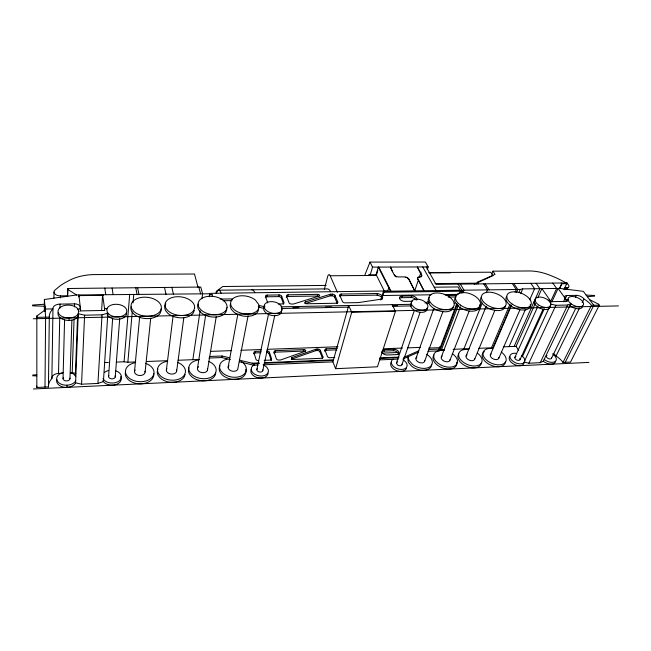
<?xml version="1.0" encoding="UTF-8"?>
<svg xmlns="http://www.w3.org/2000/svg" width="651" height="651" viewBox="0 0 651 651"><rect width="100%" height="100%" fill="white"/><g stroke="black" fill="none" stroke-linecap="round" stroke-linejoin="round"><path stroke-width="0.98" d="M62.431 373.275L58.525 373.446A6.998 4.671 -1 0 0 54.293 374.61L53.634 375.049A6.998 4.671 -1 0 0 51.885 378.508A21.483 14.517 -0.7 0 0 48.443 386.93L36.838 387.475L36.838 316.004L45.122 309.949M44.325 310.584L44.414 299.493L76.476 294.984L209.76 293.772L209.655 296.49M44.675 311.276L44.724 305.213M44.838 311.316L44.878 306.263L32.591 305.832L32.55 305.059L44.732 304.204M45.049 311.072L45.065 309.054L52.967 308.908A7.462 4.573 1.3 0 1 54.822 305.563L55.53 305.148A7.462 4.573 1.3 0 1 60.03 304.107L74.596 303.862A5.338 3.279 2 0 1 80.252 307.036L80.171 309.062M44.992 387.093L45.619 317.167L44.414 299.493M48.443 386.93L49.305 317.094A22.915 14.241 1.6 0 1 52.967 308.908L51.885 378.508M53.919 298.134L54.017 292.079M58.525 373.446L59.746 317.167M59.941 308.126L60.03 304.107M60.429 297.898L60.478 295.88A6.119 3.67 1.8 0 1 54.896 293.992A6.119 3.67 1.8 0 1 54.896 290.2L59.607 286.212A64.303 40.093 3.6 0 1 67.476 281.419A42.535 26.04 3.3 0 1 93.337 274.592L194.494 274.006L198.01 287.319M63.041 378.475L64.579 319.804M201.859 298.85L202.599 293.87L200.777 287.05L67.769 288.499L67.558 295.782L60.478 295.88M67.655 296.53L67.769 288.499M67.012 387.369L67.086 385.197M69.047 320.422L69.12 317.965M69.966 378.727L71.895 320.186M431.58 364.21L431.54 365.52A12.524 7.861 20.1 0 1 423.891 370.297A12.524 7.861 20.1 0 1 411.904 366.423L408.283 362.184L407.738 357.847A12.524 7.861 20.1 0 1 408.283 356.593M75.809 373.682A5.005 3.345 -0.2 0 0 72.196 372.86L74.068 319.08M74.491 306.906L74.596 303.862M75.321 375.887L77.567 316.492M75.606 382.845L78.258 313.725L84.606 315.19L102.044 314.824L107.879 313.123L103.419 381.559L97.927 383.431L81.554 384.196L75.606 382.845L75.191 383.667A9.789 6.567 -0.7 0 1 63.196 387.044A9.789 6.567 -0.7 0 1 56.849 379.5M78.828 296.97L78.909 294.952L80.691 310.901L104.811 310.437L102.581 294.634L101.621 310.673M80.39 310.991L80.472 308.965L77.851 309.013M416.917 357.171A4.581 2.864 20.1 0 0 416.73 360.752L417.519 361.484A4.581 2.864 20.1 0 0 421.881 362.892A4.581 2.864 20.1 0 0 424.672 361.175L424.704 360.402M81.554 384.196L84.606 315.19M97.927 383.431L102.044 314.824M104.42 310.527L104.542 308.517L107.106 308.468M408.307 357.423L408.958 360.263L412.588 364.503A12.54 7.853 20.1 0 0 424.598 368.385A12.54 7.853 20.1 0 0 432.256 363.616L432.321 361.5A12.54 7.853 20.1 0 0 426.633 354.25M108.619 376.132L112.647 318.502M115.251 377.019L119.711 318.502M414.321 310.617L396.483 362.9L397.411 364.861A2.873 1.823 19.2 0 0 400.479 365.716A2.873 1.823 19.2 0 0 401.976 364.169M116.252 362.094L124.081 361.793L129.712 294.268M124.081 361.793L127.865 362.241L132.251 311.919M133.04 302.853L133.74 294.805M134.505 371.688L139.688 316.655M145.1 372.112L150.715 318.274M166.347 370.313L173.093 316.052M176.714 370.736L183.842 317.672M192.851 359.686L200.093 310.82M197.513 368.149L205.757 314.531M209.296 296.75L209.76 293.772M212.153 296.205L212.421 294.464L209.964 294.504M216.091 293.145L216.384 291.314L222.715 286.521L326.159 285.407M207.482 370.232L216.23 316.76M208.89 358.05L221.788 357.545L222.064 355.999L229.819 357.863M228.143 367.188L237.81 314.311M248.088 315.825L237.705 369.386A4.948 3.345 9.7 0 1 234.002 371.273A4.948 3.345 9.7 0 1 229.339 369.752L228.631 368.954A4.948 3.345 9.7 0 1 228.981 365.618M253.662 353.851A2.075 1.375 11.1 0 1 255.249 352.915L255.558 351.394L261.279 351.182M265.307 297.369A2.189 1.335 11.7 0 1 266.788 296.799L267.138 295.106L279.108 294.936A2.181 1.326 12.3 0 1 281.696 296.278L283.966 302.487A2.197 1.343 12.4 0 1 282.379 303.927L278.343 304.001M239.283 361.736L253.866 365.235L254.183 363.706L259.253 363.494M256.852 369.573L268.505 314.23M283.592 304.172L281.33 297.963A2.173 1.326 12.3 0 0 278.75 296.62L279.108 294.936M257.324 368.596A3.035 2.051 11.4 0 0 258.585 371.729A3.035 2.051 11.4 0 0 262.727 370.924L274.812 315.165M269.107 353.81L269.441 352.289A2.067 1.367 11.8 0 0 266.991 350.97L266.666 352.484A2.067 1.367 11.8 0 1 269.107 353.81L271.166 360.125A2.083 1.383 12 0 1 271.215 360.312M281.33 297.963L281.696 296.278M271.166 360.125L271.508 358.603L269.441 352.289M273.737 353.094A2.059 1.359 12.3 0 1 275.275 352.167L275.617 350.653L303.96 349.603A1.416 0.928 14 0 1 305.409 350.124A1.416 0.928 14 0 1 305.555 351.166L280.614 359.97L278.774 360.044A2.075 1.375 12.5 0 1 276.301 358.709L274.104 352.118A2.059 1.351 12.3 0 1 275.617 350.653M286.228 297.198A2.165 1.318 12.7 0 1 287.766 296.482L288.141 294.805L317.794 294.374A1.489 0.895 14.1 0 1 319.324 294.919A1.489 0.895 14.1 0 1 319.495 295.936L293.536 304.009L291.607 304.05A2.189 1.335 12.9 0 1 288.995 302.691L286.578 296.205A2.165 1.318 12.7 0 1 288.141 294.805M291.355 359.262L292.047 357.57L316.174 349.148L317.94 349.082A2.018 1.31 14.7 0 1 320.373 350.376L322.88 356.829L322.481 358.319L319.975 351.865L320.373 350.376M337.291 303.48L337.731 301.828L334.98 295.481A2.124 1.269 14.8 0 0 332.409 294.162L330.562 294.195L305.474 301.909L305.067 303.586L330.13 295.839L331.969 295.814A2.124 1.269 14.8 0 1 334.541 297.125L337.291 303.48A2.14 1.294 15 0 1 337.348 303.659M268.017 373.202L267.642 374.699A8.707 5.892 11.4 0 1 256.811 377.458A8.707 5.892 11.4 0 1 251.213 369.337M275.275 352.167L303.586 351.101L303.96 349.603M287.766 296.482L317.379 296.034L317.794 294.374M324.336 289.508L327.608 276.699A5.452 1.831 89.5 0 1 330.171 275.764L376.555 275.446L384.619 291.64M291.681 359.083L315.784 350.637L316.174 349.148M330.13 295.839L330.562 294.195M315.784 350.637L317.542 350.572L317.94 349.082M331.969 295.814L332.409 294.162M334.541 297.125L334.98 295.481M324.524 351.166A2.01 1.302 15.2 0 1 325.948 350.254L326.346 348.773L337.283 348.366M339.521 296.091A2.116 1.261 15.2 0 1 340.75 295.684L341.197 294.04L377.531 293.511L380.534 294.48A4.647 2.734 16.8 0 1 382.65 297.662L381.893 298.728L380.347 299.297L358.319 302.601L345.087 302.845A2.132 1.278 15.4 0 1 342.483 301.519L339.798 295.408A2.116 1.261 15.2 0 1 341.197 294.04M335.615 368.694L332.897 361.875L348.724 305.514L351.711 312.236L335.615 368.694L377.442 366.798L395.458 311.268L392.162 304.676M258.585 309.201L257.942 311.447A14.346 8.919 10.5 0 1 247.323 316.353A14.346 8.919 10.5 0 1 233.742 311.951L231.658 309.746A14.346 8.919 10.5 0 1 230.625 303.472M376.555 275.446L376.034 274.771L370.273 274.812L372.518 267.113L370.012 262.093L425.38 262.027L428.179 266.926L427.251 269.66M376.034 274.771L378.312 267.097L390.494 291.184M376.368 275.267L377.808 270.425M340.75 295.684L377.035 295.131L377.531 293.511M380.762 300.013L381.958 296.14M459.948 290.248L383.455 291.282L382.454 294.529L382.943 295.521L431.19 294.781M381.844 299.069L382.446 297.133M382.943 295.521L383.944 292.275L383.455 291.282M388.753 287.734L387.744 290.964L210.599 293.341M392.553 271.825L390.421 267.056L394.368 275.292A3.377 1.904 17.3 0 0 394.539 275.568M215.774 373.121L215.025 375.464A13.761 9.35 7.7 0 1 204.455 380.794A13.761 9.35 7.7 0 1 191.524 376.538L189.628 374.301A13.761 9.35 7.7 0 1 188.961 367.807M381.689 352.541A3.963 2.514 18.3 0 1 384.22 351.084L384.692 349.628L393.765 349.286A3.955 2.49 18.7 0 1 398.648 351.809A3.955 2.49 18.7 0 1 396.304 354.624L387.19 354.998A3.971 2.506 18.3 0 1 383.398 353.778A3.971 2.506 18.3 0 1 382.161 351.084M399.34 298.516A4.166 2.433 17.9 0 1 401.626 297.702L402.147 296.099L411.595 295.945A4.158 2.409 18.3 0 1 416.949 299.834M414.532 290.436L408.738 278.954A3.393 1.912 17.7 0 0 404.54 276.887L398.689 276.927A3.377 1.904 17.3 0 1 394.498 274.868M384.22 351.084L393.285 350.734L393.765 349.286M401.626 297.702L411.066 297.548L411.595 295.945M417.812 278.872L424.175 291.16L417.812 278.872A3.369 1.888 18.2 0 1 419.716 276.773A3.353 1.872 18.1 0 0 421.604 274.689L417.307 266.967L421.466 275.113A3.353 1.872 18.1 0 1 420.652 277.033M414.947 290.2L418.145 280.687M419.423 276.878L421.018 272.126M419.578 277.196L419.716 276.773M414.988 291.282L408.738 278.954M421.466 275.113L421.604 274.689M401.944 364.658L420.058 312.439M415.973 358.367L433.794 308.582M185.104 374.504L184.249 376.872A14.013 9.529 5.8 0 1 173.231 382.292A14.013 9.529 5.8 0 1 160.17 377.979L158.315 375.708A14.013 9.529 5.8 0 1 157.892 369.125M424.672 361.175L442.965 311.381M438.05 350.905L438.766 349.017M459.63 293.56L460.517 291.2L457.978 286.928L434.184 287.213M456.839 303.464L439.645 349.058L429.009 349.473M457.303 304.432L439.767 350.84L427.902 351.312M461.592 293.072L462.308 291.176L458.101 284.121M441.427 349.782L458.28 305.327M462.934 293.031L464.008 290.191L460.355 284.096M441.305 357.049L460.46 306.841M194.25 310.494L193.371 312.797A14.867 9.293 7.1 0 1 181.767 317.851A14.867 9.293 7.1 0 1 167.885 313.334L165.907 311.064A14.867 9.293 7.1 0 1 165.826 303.887M476.695 284.08L477.427 282.192L495.02 274.348L492.945 271.166L530.41 270.971A34.837 18.285 22.5 0 1 552.536 276.317A53.13 28.302 22.7 0 1 566.516 283.234A4.858 2.482 22.8 0 1 568.315 287.433L564.742 287.913M449.931 360.312L469.143 311.137M364.877 274.958L370.012 262.093M491.839 273.957L492.945 271.166M463.903 348.895L482.253 302.992M486.37 292.681L487.493 289.874L483.701 283.844M466.092 355.999L486.183 306.312M474.652 359.222L494.776 310.56M491.481 347.813L509.977 304.294M515.087 292.258L516.267 289.483L512.304 283.535M511.076 305.197L492.929 347.756L478.436 348.326M516.593 292.242L517.781 289.467L513.81 283.519M490.341 354.966L511.328 305.791M519.026 292.201L520.214 289.426L522.72 288.898L559.705 288.401L583.345 291.355L593.793 305.295L565.239 362.338M426.185 266.934L436.097 284.365L567.07 282.941L566.744 283.698L561.74 283.755L561.195 283.006M520.735 293.511L522.72 288.898M498.837 358.156L519.84 309.99M559.705 288.401L561.74 283.755L559.616 288.352M509.074 346.609L525.276 309.868M529.727 299.761L534.585 288.743L530.858 283.331M514.144 346.413L539.866 288.67L536.107 283.275M518.701 350.539L516.088 346.34L535.342 303.293M537.799 297.8L541.892 288.645L551.006 301.673L567.387 301.356L558.078 288.426L551.779 302.072M514.884 357.375L538.108 305.856M520.027 359.645L543.113 309.103M522.533 356.349L544.342 308.688M550.38 302.097L556.662 288.442L552.821 283.095M524.893 360.247L549.452 307.036M528.864 363.217L555.897 305.286L567.713 305.042L570.903 303.667L543.333 361.191L540.216 362.68L528.864 363.217L524.047 362.086L524.104 362.745A7.942 4.655 23.8 0 1 515.087 364.796A7.942 4.655 23.8 0 1 509.554 356.813M563.929 289.662L567.07 282.941M565.727 289.638L566.549 287.888M567.273 289.296L568.095 287.547M563.416 301.877L565.133 298.223A4.272 2.213 23.3 0 1 566.769 295.53L576.363 295.367A5.9 3.035 23.5 0 1 579.911 296.091L580.627 296.4A5.9 3.035 23.5 0 1 583.947 299.004A18.285 9.521 23.7 0 1 591.442 305.343L599.286 305.181L570.52 362.086L562.985 362.444A17.341 9.952 24.9 0 0 556.044 356.064A5.599 3.182 24.7 0 0 552.968 353.452M565.052 299.167L566.769 295.53M565.483 301.73L566.346 299.908L568.095 299.875M540.216 362.68L567.713 305.042M575.492 297.181L576.363 295.367M551.519 358.229L575.736 308.362M556.044 356.064L579.512 308.061M582.173 302.625L583.947 299.004M562.985 362.444L591.442 305.343M75.687 380.68L75.28 381.494A9.806 6.559 -0.6 0 1 59.062 382.991A9.806 6.559 -0.6 0 1 63.44 372.429M391.381 361.964C389.583 364.291 391.324 367.327 393.359 368.84A8.227 5.249 19.2 0 0 401.211 371.379A8.227 5.249 19.2 0 0 406.379 368.23M78.6 315.393L77.738 316.972A10.408 6.445 1.5 0 1 64.978 320.015A10.408 6.445 1.5 0 1 58.208 312.464M411.058 303.244C409.43 305.563 411.562 308.33 413.466 309.705A8.683 5.07 18.7 0 0 422.776 312.293A8.683 5.07 18.7 0 0 427.154 308.053M264.811 305.954L264.005 306.963A9.228 5.729 12 0 0 270.051 315.019A9.228 5.729 12 0 0 281.427 312.561L281.541 309.583M474.253 284.259L492.905 275.642L490.683 272.208L428.838 272.566M292.047 357.57L291.615 357.847A1.44 0.952 13.4 0 0 291.746 358.921A1.44 0.952 13.4 0 0 293.21 359.45L321.496 358.294A2.034 1.335 15 0 0 322.88 356.829M403.164 358.88L418.699 352.069M403.669 357.432L418.78 350.824M305.474 301.909L305.026 302.17A1.514 0.928 13.6 0 0 305.181 303.22A1.514 0.928 13.6 0 0 306.727 303.773L336.315 303.228A2.14 1.294 15 0 0 337.731 301.828M424.957 302.984L428.724 301.503M426.763 303.651L429.595 302.536M227.175 359.108L224.253 360.149A13.565 9.163 9.7 0 0 220.876 370.85L222.821 373.064A13.565 9.163 9.7 0 0 235.646 377.271A13.565 9.163 9.7 0 0 245.793 372.03C247.372 368.726 245.679 365.008 243.083 362.778A13.565 9.163 9.7 0 0 241.171 361.378M36.725 374.732L32.745 375.041L32.786 375.83L36.79 375.806M33.429 388.972L588.911 362.404M252.124 363.209L259.212 362.916M264.282 362.705L333.141 359.832M379.72 357.887L398.965 357.09M264.33 363.274L333.32 360.385M379.875 358.432L398.713 357.643M70.243 372.942L72.196 372.86M253.866 365.235L257.918 365.065M263.997 364.804L332.897 361.875M379.403 359.897L398.217 359.092M382.21 353.127L398.453 352.484M264.192 360.337L269.962 360.109A2.083 1.383 12 0 0 271.508 358.603M334.769 357.521L329.894 357.725A2.026 1.318 15.4 0 1 327.429 356.414L324.987 350.205A2.018 1.302 15.2 0 1 326.346 348.773M383.382 348.781L402.473 348.057M407.502 347.87L420.562 347.374M209.443 356.488L222.064 355.999M428.57 348.082L440.182 347.634L439.653 346.649M104.469 362.558L108.416 362.404M503.378 346.837L516.088 346.34M439.978 349.839L444.356 349.668M453.153 349.318L469.395 348.684M127.865 362.241L135.733 361.932M146.524 361.508L167.291 360.687M178.154 360.263L199.613 359.417M210.411 351.385L231.675 350.612M240.789 350.279L261.043 349.546M267.113 349.327L337.991 346.747M255.249 352.915L260.953 352.704M325.948 350.254L336.868 349.847M49.305 317.094L36.912 317.354L36.838 316.004M33.274 318.746L618.45 305.913M351.711 312.236L395.458 311.268M292.852 307.711L298.955 307.589M325.394 307.069L331.489 306.946M392.496 305.742L397.574 305.644M281.671 308.493L348.261 307.158M392.643 306.279L411.603 305.897M412.482 301.242L404.881 301.38A4.166 2.425 17.9 0 1 399.706 298.801A4.166 2.425 17.9 0 1 402.147 296.099M548.207 300.241L549.981 300.209M281.037 306.824L411.147 304.31M223.081 300.77L231.756 300.624L232.057 298.915L220.168 299.102M448.262 297.068L456.302 296.929M586.136 295.082L594.265 295.464L594.729 296.067L587.357 296.71M266.788 296.799L278.75 296.62M444.259 294.577L458.328 294.358M445.821 295.538L456.888 295.367M461.738 290.224L520.214 289.426M78.502 295.635L103.371 295.294M383.944 292.275L462.308 291.176M218.467 290.208L326.9 288.881A19.701 6.591 88.8 0 1 330.496 291.306M435.006 283.624L475.987 283.185M429.172 272.972L450.492 272.85M372.518 267.113L428.179 266.926M377.035 295.131L380.038 296.091A4.638 2.734 16.9 0 1 382.145 299.281M555.897 305.286L550.811 304.082L549.965 306.759A8.365 4.467 22.8 0 1 539.638 308.102A8.365 4.467 22.8 0 1 535.464 299.81M239.519 360.19L254.183 363.706M221.788 357.545L230.535 359.645M259.114 305.474L264.916 306.881M258.431 307.093L263.37 308.289M589.537 299.615L598.481 304.123L599.286 305.181M402.945 359.8L404.352 360.687A8.235 5.249 19.2 0 1 405.272 368.531A8.235 5.249 19.2 0 1 394.01 366.904C391.983 365.398 390.234 362.363 392.032 360.036A8.235 5.249 19.2 0 1 393.171 359.083M67.859 289.426L76.476 294.984M569.934 305.685L570.732 306.304A8.292 4.313 23.6 0 0 578.56 308.786A8.292 4.313 23.6 0 0 582.588 306.051M544.203 359.368L544.944 359.995A7.893 4.492 24.6 0 0 555.205 361.525A7.893 4.492 24.6 0 0 552.927 354.25M543.333 361.191L544.073 361.818A7.877 4.5 24.7 0 0 551.495 364.194A7.877 4.5 24.7 0 0 555.482 361.281M521.654 355.601L524.201 358.205L524.95 360.906A7.95 4.655 23.7 0 1 517.586 363.502A7.95 4.655 23.7 0 1 509.977 357.017A7.95 4.655 23.7 0 1 516.056 353.33M107.106 314.791L108.343 316.313A10.082 6.298 3.9 0 0 120.109 319.047A10.082 6.298 3.9 0 0 126.571 312.749M370.273 274.812L370.069 274.543A5.363 2.034 89.6 0 0 368.531 275.048M102.98 378.654L104.136 380.176A9.505 6.429 2 0 0 119.223 380.876A9.505 6.429 2 0 0 115.862 370.85M102.842 380.802L103.997 382.324A9.488 6.437 2 0 0 116.195 384.529A9.488 6.437 2 0 0 120.622 376.652M75.768 376.498L74.645 374.976A9.806 6.559 -0.6 0 0 70.878 372.763M485.239 283.828L489.039 289.85M477.427 282.192L478.485 283.893M422.751 266.951L436.08 290.574M378.801 267.089L391.007 291.184M330.171 275.764L337.413 292.291M216.384 291.314L216.702 292.421A20.588 4.541 88.8 0 1 221.088 293.056M198.824 287.067L200.638 293.894M171.864 287.368L173.459 294.26M164.491 287.449L166.021 294.366M137.654 287.742L138.964 294.732M135.799 287.758L137.092 294.757M112.086 288.019L113.087 294.496M104.803 288.1L105.747 294.594M262.792 369.858L262.858 370.403M530.272 304.505L530.41 305.734A12.898 7.006 22 0 1 523.542 310.039A12.898 7.006 22 0 1 511.238 306.133L508.846 304.18A12.898 7.006 22 0 1 506.665 296.311M245.777 369.337L246.037 371.762L245.386 374.065A13.533 9.171 9.7 0 1 235.255 379.321A13.533 9.171 9.7 0 1 222.455 375.122L220.518 372.909A13.533 9.171 9.7 0 1 219.965 365.772M36.765 386.1L36.838 387.475M479.567 304.766L479.641 306.792A13.101 7.381 20.4 0 1 472.121 311.211A13.101 7.381 20.4 0 1 459.582 307.215L457.238 305.213A13.101 7.381 20.4 0 1 455.586 297.157M456.685 362.273L456.685 364.365A12.418 7.666 21.2 0 1 449.353 369.076A12.418 7.666 21.2 0 1 437.48 365.244L435.299 363.242A12.418 7.666 21.2 0 1 433.965 354.974M251.774 289.801A20.319 5.192 88.8 0 1 254.761 292.6M303.586 351.101A1.416 0.928 14 0 1 305.197 351.833M393.285 350.734A3.955 2.49 18.7 0 1 398.306 354.608M317.542 350.572A2.018 1.31 14.7 0 1 319.975 351.865M267.138 295.106A2.189 1.335 11.7 0 0 265.51 296.522L267.667 302.772A2.205 1.359 11.8 0 0 267.756 302.959M396.443 276.944A3.377 1.904 17.3 0 1 396.044 276.765M395.328 276.333A3.377 1.904 17.3 0 1 394.75 275.837M405.239 277.375A3.393 1.92 17.7 0 1 406.094 277.578M407.282 278.107A3.393 1.92 17.7 0 1 407.624 278.335M407.933 278.579A3.393 1.92 17.7 0 1 408.201 278.84M408.421 279.108A3.393 1.92 17.7 0 1 408.6 279.377M417.673 279.295A3.369 1.888 18.2 0 1 418.829 277.269M198.49 360.011A13.793 9.342 7.8 0 0 189.929 372.217L191.833 374.463A13.793 9.342 7.8 0 0 204.796 378.719A13.793 9.342 7.8 0 0 215.375 373.397L216.132 371.062A13.793 9.342 7.8 0 0 208.833 361.443M207.36 368.556A5.11 3.458 7.8 0 1 201.509 372.543A5.11 3.458 7.8 0 1 198.547 366.716M505.306 306.255A12.996 7.194 21.3 0 1 498.129 310.617A12.996 7.194 21.3 0 1 485.703 306.67L483.335 304.692A12.996 7.194 21.3 0 1 481.414 296.726M69.917 378.166A3.467 2.319 -0.6 0 1 65.873 380.892A3.467 2.319 -0.6 0 1 63.546 377.409M115.081 375.847A3.361 2.278 2 0 1 111.809 378.858A3.361 2.278 2 0 1 108.88 375.57M396.483 362.9A2.873 1.823 19.2 0 1 396.711 362.469M397.102 362.135A2.873 1.823 19.2 0 1 397.639 361.915M519.823 358.367A2.816 1.644 23.7 0 1 518.757 360.385A2.816 1.644 23.7 0 1 515.185 358.807A2.816 1.644 23.7 0 1 515.974 356.667M551.584 357.838A2.791 1.587 24.6 0 1 548.069 358.441A2.791 1.587 24.6 0 1 546.978 355.43M254.053 364.983A8.723 5.892 11.4 0 0 252.604 366L251.636 367.302A8.723 5.892 11.4 0 0 257.243 375.424A8.723 5.892 11.4 0 0 268.09 372.673C269.343 369.727 266.967 366.822 264.469 365.504A8.723 5.892 11.4 0 0 263.142 364.885M131.038 306.784A15.168 9.472 5.4 0 0 131.901 311.748L133.837 314.051A15.168 9.472 5.4 0 0 147.867 318.624A15.168 9.472 5.4 0 0 159.991 313.497L161 311.162A15.168 9.472 5.4 0 0 161.106 309.518M450.036 359.621A4.606 2.84 21.1 0 1 444.128 361.142A4.606 2.84 21.1 0 1 442.257 355.999M134.578 362.786A14.314 9.684 3.8 0 0 126.416 375.025L128.223 377.328A14.314 9.684 3.8 0 0 141.454 381.698A14.314 9.684 3.8 0 0 152.952 376.213L153.921 373.812A14.314 9.684 3.8 0 0 145.401 363.307M444.177 350.507A12.442 7.657 21.1 0 0 436.015 361.338L438.204 363.348A12.442 7.657 21.1 0 0 450.101 367.18A12.442 7.657 21.1 0 0 457.441 362.477L457.433 360.394A12.442 7.657 21.1 0 0 452.893 354.095M125.448 372.103A14.289 9.692 3.8 0 0 126.229 377.149L128.035 379.46A14.289 9.692 3.8 0 0 141.234 383.821A14.289 9.692 3.8 0 0 152.708 378.321L153.685 375.92A14.289 9.692 3.8 0 0 153.693 373.397M453.373 307.345A13.207 7.576 19.5 0 1 445.512 311.821A13.207 7.576 19.5 0 1 432.842 307.777C430.254 305.799 427.569 302.861 428.22 299.346A13.207 7.576 19.5 0 1 429.155 297.588M492.677 348.586A12.271 7.283 22.9 0 0 485.548 359.149L487.778 361.11A12.271 7.283 22.9 0 0 499.455 364.861A12.271 7.283 22.9 0 0 506.193 360.28L506.055 358.245A12.271 7.283 22.9 0 0 501.286 352.093M468.687 349.538A12.353 7.47 22.1 0 0 461.046 360.231L463.26 362.216A12.353 7.47 22.1 0 0 475.043 366.008A12.353 7.47 22.1 0 0 482.082 361.362L482 359.303A12.353 7.47 22.1 0 0 477.346 353.086M505.371 362.127A12.247 7.291 23 0 1 498.633 366.725A12.247 7.291 23 0 1 486.981 362.973L484.751 361.012A12.247 7.291 23 0 1 484.377 351.564M481.292 363.234A12.328 7.478 22.1 0 1 474.262 367.888A12.328 7.478 22.1 0 1 462.495 364.096L460.298 362.111A12.328 7.478 22.1 0 1 458.711 353.949M198.254 304.041A14.591 9.114 8.8 0 0 199.027 310.397L201.061 312.635A14.591 9.114 8.8 0 0 214.797 317.094A14.591 9.114 8.8 0 0 225.897 312.114L226.654 309.843A14.591 9.114 8.8 0 0 226.621 308.248M167.795 361.224A14.037 9.521 5.8 0 0 158.559 373.601L160.423 375.879A14.037 9.521 5.8 0 0 173.516 380.192A14.037 9.521 5.8 0 0 184.542 374.789L185.405 372.421A14.037 9.521 5.8 0 0 177.503 362.347M498.894 357.489A4.541 2.702 22.9 0 1 493.328 358.961A4.541 2.702 22.9 0 1 491.188 353.949M567.33 300.054A8.292 4.313 23.6 0 1 568.16 299.216M474.725 358.538A4.573 2.767 22.1 0 1 468.997 360.036A4.573 2.767 22.1 0 1 466.987 354.966M382.487 350.515A3.971 2.506 18.3 0 1 384.692 349.628M255.558 351.394A2.083 1.375 11.2 0 0 253.988 352.866L255.949 359.23A2.099 1.392 11.3 0 0 258.423 360.573M411.066 297.548A4.15 2.409 18.3 0 1 416.209 300.103M317.379 296.034A1.489 0.895 14.1 0 1 318.9 296.579M144.945 371.249A5.306 3.589 3.8 0 1 139.127 375.456A5.306 3.589 3.8 0 1 135.131 370.045M176.535 369.89A5.2 3.524 5.8 0 1 171.01 374.032A5.2 3.524 5.8 0 1 166.9 368.694M104.64 372.348A9.505 6.429 2 0 1 108.652 370.517M454.17 303.171L454.17 305.221A13.232 7.568 19.5 0 1 446.301 309.689A13.232 7.568 19.5 0 1 433.607 305.636C431.019 303.667 428.317 300.738 428.968 297.214A13.232 7.568 19.5 0 1 440.076 293.153L443.355 293.935A13.232 7.568 19.5 0 1 454.17 303.171M106.788 309.087L107.269 312.366L108.497 313.88A10.107 6.29 3.9 0 0 123.902 315.32A10.107 6.29 3.9 0 0 122.494 305.653A10.107 6.29 3.9 0 0 107.578 307.549L106.788 309.087M411.286 301.991L411.676 304.782L414.199 307.549A8.699 5.062 18.7 0 0 426.047 309.388A8.699 5.062 18.7 0 0 424.859 301.738L423.004 300.624A8.699 5.062 18.7 0 0 411.937 300.827L411.286 301.991M78.869 311.268L77.827 314.514A10.432 6.437 1.6 0 1 62.301 316.614A10.432 6.437 1.6 0 1 61.243 306.751A10.432 6.437 1.6 0 1 77.135 308.102L78.869 311.268M282.298 308.843L281.932 310.291A9.244 5.721 12 0 1 270.539 312.732A9.244 5.721 12 0 1 264.477 304.676L265.47 303.431A9.244 5.721 12 0 1 277.977 303.211L281.199 305.791L282.298 308.843M259.049 306.914L258.398 309.152A14.379 8.911 10.6 0 1 247.762 314.042A14.379 8.911 10.6 0 1 234.148 309.64L232.065 307.427A14.379 8.911 10.6 0 1 235.475 297.059L238.543 296.115A14.379 8.911 10.6 0 1 255.379 300.054L258.732 304.546L259.049 306.914M227.053 307.524L226.296 309.795A14.623 9.098 8.9 0 1 215.172 314.759A14.623 9.098 8.9 0 1 201.411 310.291L199.377 308.053A14.623 9.098 8.9 0 1 209.996 296.229A14.623 9.098 8.9 0 1 227.053 307.524M194.584 308.151L193.705 310.446A14.9 9.285 7.2 0 1 182.085 315.483A14.9 9.285 7.2 0 1 168.17 310.958L166.184 308.696A14.9 9.285 7.2 0 1 177.601 296.701A14.9 9.285 7.2 0 1 194.584 308.151M161.269 308.786L160.26 311.121A15.201 9.464 5.5 0 1 148.111 316.231A15.201 9.464 5.5 0 1 134.049 311.642L132.112 309.347A15.201 9.464 5.5 0 1 144.359 297.181A15.201 9.464 5.5 0 1 161.269 308.786M571.7 304.286L568.909 301.714L567.965 299.118A8.308 4.305 23.5 0 1 577.331 297.605A8.308 4.305 23.5 0 1 583.036 305.49A8.308 4.305 23.5 0 1 571.7 304.286M548.842 300.738L547.263 299.501A8.382 4.459 22.7 0 0 535.683 298.353A8.382 4.459 22.7 0 0 541.274 306.377A8.382 4.459 22.7 0 0 550.901 304.717L550.722 303.439L548.842 300.738M512.125 304.066L509.725 302.113A12.922 6.99 22 0 1 513.712 291.803A12.922 6.99 22 0 1 531.094 301.698L531.314 303.675A12.922 6.99 22 0 1 524.446 307.972A12.922 6.99 22 0 1 512.125 304.066M486.549 304.578L484.173 302.601A13.02 7.177 21.2 0 1 488.657 292.169A13.02 7.177 21.2 0 1 506.03 302.178L506.185 304.18A13.02 7.177 21.2 0 1 499 308.533A13.02 7.177 21.2 0 1 486.549 304.578M460.387 305.099L458.035 303.097A13.126 7.373 20.4 0 1 463.024 292.543A13.126 7.373 20.4 0 1 480.397 302.674L480.479 304.701A13.126 7.373 20.4 0 1 472.952 309.103A13.126 7.373 20.4 0 1 460.387 305.099"/></g></svg>
